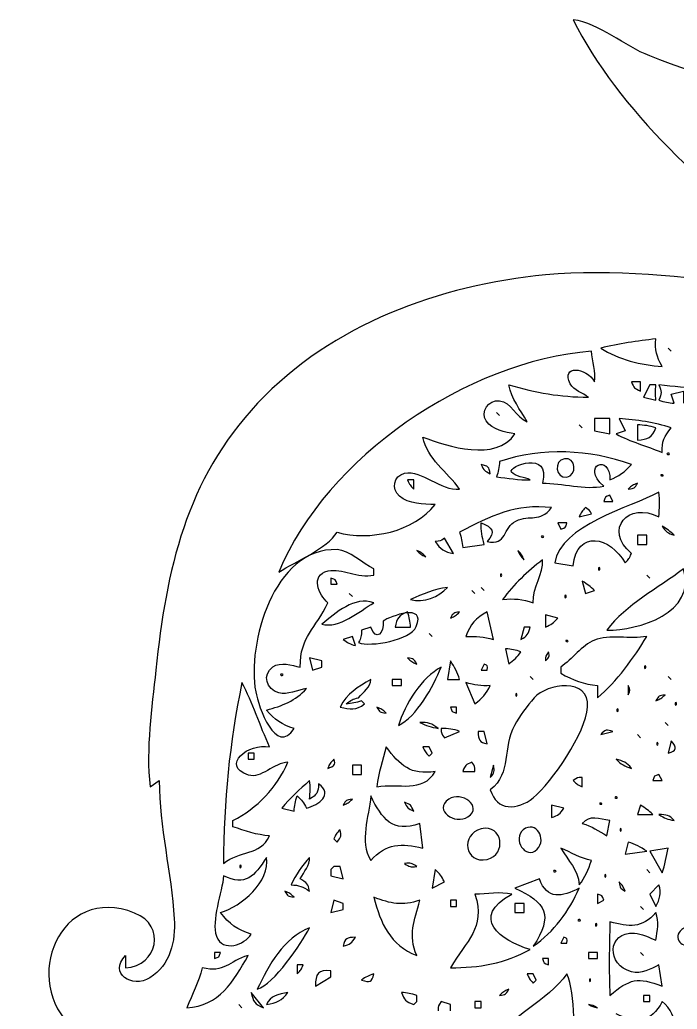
# Model space of a CAD drawing. Extents: x 0 to 166, y 0 to 199.
# Drawn here: x 27.5 to 88, y 84 to 175 of the extents above; entities that cross this region are included whole.
import ezdxf

# ---------------------------------------------------------------- set-up
doc = ezdxf.new("R2010")
doc.units = 0
doc.layers.get('0').update_dxf_attribs({"linetype": 'CONTINUOUS'})

msp = doc.modelspace()

# ---------------------------------------------------------------- linework, layer by layer
at = {"color": 1}
for points in [[(87.206667, 144.78), (87.488889, 144.497778), (87.206667, 144.78)], [(84.666667, 140.828889), (84.666667, 141.675556), (83.82, 141.675556)], [(85.513333, 141.393333), (84.948889, 140.264444), (86.077778, 139.982222)], [(86.077778, 141.393333), (85.513333, 141.393333)], [(87.771111, 139.7), (87.488889, 140.546667), (88.617778, 140.828889), (88.617778, 139.7)], [(71.402222, 138.853333), (71.684444, 138.571111), (71.402222, 138.853333)], [(79.022222, 137.724444), (79.304444, 137.442222), (79.022222, 137.724444), (79.022222, 137.724444)], [(80.433333, 138.288889), (80.433333, 137.16), (81.844444, 136.877778), (81.844444, 138.288889), (80.433333, 138.288889)], [(82.691111, 138.288889), (83.255556, 137.16), (82.408889, 136.877778)], [(84.384444, 137.724444), (84.384444, 136.313333)], [(84.384444, 137.724444), (84.384444, 137.724444)], [(77.659371, 134.603067), (77.659371, 134.603067)], [(63.782222, 131.797778), (63.782222, 132.644444), (63.217778, 132.644444)], [(81.28, 130.668889), (82.126667, 130.668889), (81.844444, 131.233333)], [(79.022222, 129.257778), (80.151111, 129.54)], [(77.046667, 128.693333), (77.328889, 128.128889)], [(77.893333, 128.693333), (77.046667, 128.693333)], [(86.642222, 128.411111), (86.642222, 128.411111)], [(84.384444, 127.564444), (84.384444, 126.717778), (85.231111, 126.717778), (85.231111, 127.564444), (84.384444, 127.564444)], [(67.451111, 125.871111), (66.604444, 127.282222)], [(68.297778, 126.435556), (70.273333, 126.717778)], [(76.764444, 125.024444), (78.457778, 124.742222)], [(60.113333, 123.895556), (60.113333, 124.46)], [(85.231111, 123.895556), (85.513333, 123.613333), (85.231111, 123.895556)], [(56.162222, 123.613333), (56.162222, 123.048889), (56.726667, 123.048889)], [(79.304444, 123.331111), (79.586667, 122.202222), (80.433333, 122.484444)], [(57.855556, 122.202222), (58.137778, 121.92), (57.855556, 122.202222)], [(69.144444, 122.484444), (69.426667, 122.202222), (69.144444, 122.484444)], [(69.991111, 122.766667), (70.273333, 122.484444), (69.991111, 122.766667)], [(71.12, 117.968889), (70.555556, 120.508889)], [(75.917778, 120.226667), (75.917778, 119.097778)], [(77.046667, 119.944444), (75.917778, 120.226667)], [(59.831111, 119.097778), (58.984444, 118.815556)], [(62.088889, 119.097778), (63.5, 119.097778)], [(62.088889, 119.097778), (62.088889, 119.097778)], [(65.193333, 118.533333), (65.475556, 118.251111), (65.193333, 118.533333)], [(73.942222, 119.097778), (73.66, 117.968889)], [(74.506667, 119.097778), (73.942222, 119.097778)], [(58.42, 117.404444), (58.137778, 118.251111), (57.291111, 117.968889)], [(72.248889, 117.122222), (72.531111, 115.711111)], [(54.186667, 116.275556), (54.468889, 115.146667), (55.315556, 115.428889), (55.315556, 115.993333), (54.186667, 116.275556)], [(67.168889, 115.993333), (66.886667, 114.3), (68.015556, 114.3)], [(70.273333, 115.711111), (69.991111, 115.146667), (70.555556, 115.146667)], [(77.328889, 115.428889), (77.328889, 114.864444)], [(61.806667, 114.3), (61.806667, 113.735556), (62.653333, 113.735556), (62.653333, 114.3), (61.806667, 114.3)], [(68.58, 114.017778), (69.426667, 112.042222)], [(74.506667, 114.582222), (74.788889, 114.3), (74.506667, 114.582222)], [(87.206667, 114.582222), (87.488889, 114.3), (87.206667, 114.582222)], [(80.715556, 113.735556), (80.715556, 112.606667)], [(83.537778, 113.735556), (83.537778, 112.888889)], [(59.266667, 112.042222), (58.984444, 112.324444)], [(67.733333, 111.195556), (67.733333, 111.76), (67.168889, 111.76)], [(86.924444, 110.348889), (87.206667, 110.066667), (86.924444, 110.348889)], [(66.604444, 108.937778), (68.015556, 109.502222)], [(70.555556, 108.373333), (70.273333, 109.502222), (69.708889, 109.502222)], [(80.997778, 109.22), (82.126667, 109.502222)], [(84.384444, 109.22), (84.666667, 108.937778), (84.384444, 109.22)], [(87.488889, 108.655556), (87.206667, 107.526667)], [(48.542222, 107.526667), (48.542222, 106.962222), (49.106667, 106.962222), (49.106667, 107.526667), (48.542222, 107.526667)], [(65.193333, 107.244444), (65.475556, 107.526667), (65.193333, 108.091111), (64.628889, 108.091111)], [(58.137778, 106.397778), (58.137778, 105.551111), (58.984444, 105.551111), (58.984444, 106.397778), (58.137778, 106.397778)], [(68.297778, 105.833333), (69.426667, 105.833333)], [(71.12, 106.397778), (70.837778, 105.268889)], [(79.304444, 104.422222), (79.304444, 105.268889)], [(85.795556, 104.986667), (86.642222, 104.986667), (86.36, 105.551111)], [(51.646667, 102.446667), (52.775556, 102.164444)], [(76.482222, 102.728889), (76.482222, 101.6)], [(77.611111, 102.446667), (76.482222, 102.728889)], [(84.666667, 102.728889), (84.384444, 101.882222), (85.795556, 101.882222)], [(47.131111, 100.753333), (47.131111, 101.317778)], [(64.628889, 98.777778), (64.346667, 101.035556)], [(81.562222, 99.906667), (81.844444, 101.317778)], [(56.444444, 99.624444), (56.726667, 99.342222)], [(83.537778, 99.342222), (83.255556, 98.213333), (85.231111, 98.495556)], [(87.206667, 98.777778), (85.513333, 98.495556)], [(85.513333, 98.495556), (86.642222, 96.52)], [(56.444444, 97.084444), (56.162222, 96.802222), (56.162222, 96.237778), (57.291111, 95.955556), (57.008889, 97.084444), (56.444444, 97.084444)], [(65.757778, 96.802222), (65.475556, 95.108889), (66.604444, 95.673333)], [(85.231111, 96.802222), (85.513333, 96.52), (85.231111, 96.802222)], [(75.353333, 95.955556), (73.095556, 95.108889)], [(86.36, 95.391111), (85.513333, 94.544444), (86.077778, 93.415556)], [(56.444444, 93.98), (56.162222, 92.851111), (57.291111, 93.133333), (57.291111, 93.697778), (56.444444, 93.98)], [(67.168889, 93.98), (67.168889, 93.415556), (67.733333, 93.415556), (67.733333, 93.98), (67.168889, 93.98)], [(80.715556, 94.544444), (80.715556, 93.697778), (81.28, 93.98)], [(73.095556, 93.697778), (73.095556, 92.851111), (73.942222, 92.851111), (73.942222, 93.697778), (73.095556, 93.697778)], [(84.666667, 93.415556), (84.948889, 93.133333), (84.666667, 93.415556)], [(77.611111, 90.593333), (77.328889, 90.028889), (77.893333, 90.028889)], [(45.437778, 89.182222), (45.437778, 88.617778)], [(46.002222, 89.182222), (45.437778, 89.182222)], [(76.2, 88.053333), (76.2, 88.617778), (75.635556, 88.617778)], [(79.868889, 89.182222), (79.868889, 88.617778), (80.715556, 88.617778), (80.715556, 89.182222), (79.868889, 89.182222)], [(84.666667, 89.182222), (84.948889, 88.9), (84.666667, 89.182222)], [(44.308889, 87.771111), (44.308889, 87.771111)], [(53.057778, 88.053333), (53.057778, 87.206667)], [(53.622222, 88.053333), (53.057778, 88.053333)], [(54.751111, 86.077778), (56.162222, 86.924444), (56.162222, 87.488889)], [(86.642222, 86.077778), (86.36, 88.053333)], [(74.788889, 86.36), (75.071111, 86.642222), (74.788889, 87.206667), (74.224444, 87.206667)], [(49.953333, 84.102222), (48.824444, 85.513333)], [(63.782222, 84.384444), (64.064444, 84.666667), (64.064444, 85.231111)], [(67.168889, 83.82), (67.168889, 84.384444), (66.322222, 84.666667)], [(69.426667, 84.666667), (69.426667, 84.102222), (69.991111, 84.102222), (69.991111, 84.666667), (69.426667, 84.666667)], [(84.948889, 85.231111), (84.948889, 84.666667), (85.513333, 84.666667), (85.513333, 85.231111), (84.948889, 85.231111)], [(47.695556, 84.384444), (47.977778, 84.102222), (47.695556, 84.384444)]]:
    msp.add_lwpolyline(points, dxfattribs=at)
at = {"color": 7}
for points in [[(39.511111, 104.422222), (40.357778, 104.986667)], [(37.253333, 88.9), (37.253333, 87.771111)]]:
    msp.add_lwpolyline(points, dxfattribs=at)
for points in [[(85.513333, 171.6486), (83.20278, 172.563931), (80.880091, 174.654295), (78.457778, 174.977778)], [(78.457778, 174.977778), (82.497507, 166.86784), (91.21648, 158.615098), (98.777778, 153.826069)], [(101.6, 167.64), (96.271362, 168.061076), (90.471413, 169.684418), (85.513333, 171.6486)], [(94.826667, 150.658971), (88.690027, 151.272522), (82.084898, 152.092378), (75.917778, 151.505356)], [(75.917778, 151.505356), (66.160227, 150.576844), (56.279062, 146.983873), (49.414289, 139.698871)], [(49.414289, 139.698871), (42.797307, 132.677182), (41.012533, 124.351344), (40.047333, 115.146667)], [(40.047333, 115.146667), (39.677904, 111.623687), (39.1287, 108.003904), (39.511111, 104.422222)], [(40.357778, 104.986667), (40.369631, 100.717491), (41.47312, 96.53016), (41.743489, 92.286667)], [(38.098589, 92.809342), (31.222527, 95.548591), (27.523186, 86.544009), (32.467691, 82.190167)], [(37.253333, 87.771111), (40.22852, 87.934518), (41.019589, 91.64574), (38.098589, 92.809342)], [(41.743489, 92.286667), (41.875004, 90.222776), (41.380269, 88.014104), (39.509982, 86.851913)], [(39.509982, 86.851913), (37.874222, 85.835349), (35.647771, 87.274682), (37.253333, 88.9)]]:
    msp.add_open_spline(points, degree=3, dxfattribs=at)
at = {"color": 1}
for points in [[(86.077778, 145.626667), (84.379647, 145.411896), (82.661196, 145.189787), (80.997778, 144.78)], [(80.997778, 144.78), (82.622813, 143.701064), (84.71662, 143.239913), (86.642222, 143.086667)], [(86.642222, 143.086667), (86.159904, 143.996833), (85.960656, 144.598531), (86.077778, 145.626667)], [(80.151111, 144.497778), (68.665796, 143.559671), (55.772473, 134.765909), (51.364444, 124.177778)], [(80.433333, 141.675556), (80.596176, 142.584029), (80.199371, 143.553462), (80.151111, 144.497778)], [(78.199827, 141.478564), (77.268211, 143.24584), (79.687984, 143.06042), (80.433333, 141.675556)], [(74.224444, 138.006667), (73.578156, 139.142611), (72.789909, 140.092571), (72.531111, 141.393333)], [(72.531111, 141.393333), (75.05446, 140.677336), (77.240553, 140.264444), (79.868889, 140.264444)], [(79.868889, 140.264444), (79.364276, 140.634438), (78.503216, 140.902549), (78.199827, 141.478564)], [(83.82, 141.675556), (84.073718, 141.076116), (84.067227, 141.082607), (84.666667, 140.828889)], [(86.077778, 139.982222), (86.020769, 140.504333), (86.020769, 140.871222), (86.077778, 141.393333)], [(86.36, 141.393333), (86.615411, 140.792482), (86.615411, 140.583073), (86.36, 139.982222)], [(90.311111, 141.111111), (88.966887, 141.111393), (87.69096, 141.225129), (86.36, 141.393333)], [(70.460164, 138.070731), (69.888382, 138.929251), (70.682838, 140.046004), (71.680211, 139.932551)], [(71.680211, 139.932551), (72.756607, 139.810349), (73.221991, 138.404036), (74.224444, 138.006667)], [(86.36, 139.982222), (86.868282, 139.823613), (87.241098, 139.749671), (87.771111, 139.7)], [(73.095556, 136.877778), (72.196396, 137.066302), (71.014731, 137.237611), (70.460164, 138.070731)], [(87.488889, 137.442222), (85.962631, 137.958971), (84.295544, 138.162171), (82.691111, 138.288889)], [(86.077778, 137.442222), (85.483418, 137.623973), (85.006744, 137.697916), (84.384444, 137.724444)], [(84.384444, 136.313333), (85.343436, 136.388969), (85.715122, 136.5377), (86.077778, 137.442222)], [(86.642222, 135.184444), (86.607227, 136.179278), (86.872516, 136.671473), (87.488889, 137.442222)], [(64.628889, 136.595556), (66.922791, 135.7122), (71.383596, 134.29488), (73.095556, 136.877778)], [(68.015556, 131.797778), (66.869733, 133.424507), (65.038676, 134.564684), (64.628889, 136.595556)], [(82.408889, 136.877778), (83.711344, 136.169964), (85.259333, 135.751711), (86.642222, 135.184444)], [(83.82, 134.055556), (79.996171, 135.480778), (75.579111, 135.65632), (71.684444, 134.337778)], [(72.791038, 133.372296), (72.406933, 133.903156), (76.478553, 135.4709), (75.635556, 132.362222)], [(77.867933, 132.904371), (78.878853, 133.064391), (78.703029, 134.792438), (77.659371, 134.603067)], [(81.28, 132.08), (79.070482, 133.985), (81.923749, 135.141547), (81.844444, 132.644444)], [(87.112687, 135.090464), (86.987098, 134.964876), (87.285124, 134.98068), (87.300647, 134.996202)], [(87.300647, 134.996202), (87.426236, 135.121791), (87.128209, 135.105987), (87.112687, 135.090464)], [(69.991111, 134.055556), (70.245676, 133.512842), (70.294782, 133.491393), (70.837778, 133.208889)], [(70.837778, 133.208889), (70.701747, 133.876062), (70.658284, 133.919524), (69.991111, 134.055556)], [(71.684444, 134.337778), (71.665253, 133.808611), (71.57212, 133.432409), (71.402222, 132.926667)], [(77.659371, 134.603067), (76.672158, 134.423856), (76.825404, 132.739553), (77.867933, 132.904371)], [(81.844444, 132.644444), (82.674742, 133.010204), (83.231284, 133.366651), (83.82, 134.055556)], [(62.462269, 131.156569), (61.719742, 131.809067), (61.924071, 133.031653), (62.952207, 133.257431)], [(62.952207, 133.257431), (64.542529, 133.60654), (66.212438, 131.638887), (68.015556, 131.797778)], [(71.402222, 132.926667), (72.445033, 132.794869), (73.452567, 132.653193), (74.506667, 132.644444)], [(74.506667, 132.644444), (74.055676, 132.91312), (73.09866, 132.946987), (72.791038, 133.372296)], [(86.548242, 133.114909), (86.422653, 132.98932), (86.72068, 133.005124), (86.736202, 133.020647)], [(86.736202, 133.020647), (86.861791, 133.146236), (86.563764, 133.130431), (86.548242, 133.114909)], [(63.217778, 132.644444), (63.410818, 132.198533), (63.444967, 132.142936), (63.782222, 131.797778)], [(75.635556, 132.362222), (77.453349, 132.362222), (79.55026, 131.710007), (81.28, 132.08)], [(83.537778, 131.797778), (84.128187, 131.91236), (84.107867, 131.85902), (84.384444, 132.362222)], [(84.384444, 132.362222), (83.938533, 132.169182), (83.882936, 132.135033), (83.537778, 131.797778)], [(65.757778, 130.386667), (64.699162, 130.40868), (63.308936, 130.412349), (62.462269, 131.156569)], [(86.36, 131.515556), (83.649256, 130.071989), (77.312802, 128.501987), (76.764444, 125.024444)], [(81.844444, 131.233333), (81.383011, 131.079522), (81.433811, 131.130322), (81.28, 130.668889)], [(86.36, 129.257778), (86.373829, 130.014416), (86.475993, 130.773876), (86.36, 131.515556)], [(56.726667, 127.846667), (59.719069, 126.987018), (63.832458, 127.892104), (65.757778, 130.386667)], [(76.482222, 130.104444), (73.196309, 130.480082), (70.872491, 129.349782), (68.015556, 127.846667)], [(83.82, 125.871111), (81.242182, 128.122962), (83.525078, 130.68046), (86.36, 129.257778)], [(73.18502, 128.866336), (74.541662, 129.514318), (75.334424, 128.66116), (76.482222, 130.104444)], [(79.586667, 130.104444), (79.300211, 129.782993), (79.217238, 129.649502), (79.022222, 129.257778)], [(80.151111, 129.54), (79.982342, 129.877256), (80.019596, 129.815731), (79.586667, 130.104444)], [(70.273333, 126.717778), (70.07352, 127.410351), (69.980387, 127.973667), (69.991111, 128.693333)], [(69.991111, 128.693333), (71.018682, 128.311487), (71.364122, 127.854004), (70.555556, 127)], [(70.555556, 127), (72.359238, 126.5047), (72.007589, 128.304149), (73.18502, 128.866336)], [(77.328889, 128.128889), (77.790322, 128.2827), (77.739522, 128.2319), (77.893333, 128.693333)], [(86.642222, 128.411111), (87.008264, 127.869244), (87.147682, 127.757484), (87.771111, 127.564444)], [(87.771111, 127.564444), (87.392651, 127.923996), (87.092931, 128.14046), (86.642222, 128.411111)], [(51.364444, 124.177778), (52.907636, 125.138744), (55.806622, 126.325207), (56.726667, 127.846667)], [(68.015556, 127.846667), (68.172189, 127.337538), (68.250929, 126.964158), (68.297778, 126.435556)], [(75.541576, 127.470464), (75.415987, 127.344876), (75.714013, 127.36068), (75.729536, 127.376202)], [(75.729536, 127.376202), (75.855124, 127.501791), (75.557098, 127.485987), (75.541576, 127.470464)], [(78.457778, 124.742222), (78.841882, 128.187027), (81.883391, 127.384104), (83.255556, 125.024444)], [(66.604444, 127.282222), (66.187038, 127.003951), (66.264931, 127), (65.757778, 127)], [(65.757778, 127), (66.23304, 126.262271), (66.592027, 126.050322), (67.451111, 125.871111)], [(56.726667, 126.239693), (50.8635, 126.44374), (48.431027, 117.530033), (49.237618, 113.171111)], [(60.113333, 124.46), (59.064031, 124.959251), (57.906638, 126.198771), (56.726667, 126.239693)], [(64.064444, 126.153333), (64.409602, 125.816078), (64.4652, 125.781929), (64.911111, 125.588889)], [(64.911111, 125.588889), (64.565953, 125.926144), (64.510356, 125.960293), (64.064444, 126.153333)], [(73.377778, 126.153333), (73.570818, 125.707422), (73.604967, 125.651824), (73.942222, 125.306667)], [(73.942222, 125.306667), (73.749182, 125.752578), (73.715033, 125.808176), (73.377778, 126.153333)], [(83.255556, 125.024444), (83.592811, 125.369602), (83.62696, 125.4252), (83.82, 125.871111)], [(75.635556, 125.306667), (74.279196, 124.202049), (72.977869, 123.073442), (71.966667, 121.637778)], [(74.788889, 121.355556), (74.71918, 122.812669), (75.749573, 123.996309), (75.635556, 125.306667)], [(55.88, 121.355556), (55.068329, 122.072682), (54.206987, 123.868462), (55.896651, 124.272322)], [(55.896651, 124.272322), (57.207856, 124.585871), (58.600622, 123.539673), (60.113333, 123.895556)], [(71.778424, 123.989536), (71.762902, 123.974013), (71.747098, 123.675987), (71.872687, 123.801576)], [(71.872687, 123.801576), (71.888209, 123.817098), (71.904013, 124.115124), (71.778424, 123.989536)], [(80.809536, 124.55398), (80.794013, 124.538458), (80.778209, 124.240431), (80.903798, 124.36602)], [(80.903798, 124.36602), (80.91932, 124.381542), (80.935124, 124.679569), (80.809536, 124.55398)], [(88.617778, 124.46), (86.27618, 122.659987), (83.335424, 121.224322), (81.562222, 118.815556)], [(81.562222, 118.815556), (84.464878, 118.815838), (89.855604, 120.382171), (88.617778, 124.46)], [(56.726667, 123.048889), (56.572856, 123.510322), (56.623656, 123.459522), (56.162222, 123.613333)], [(80.433333, 122.484444), (80.054873, 122.843996), (79.755153, 123.06046), (79.304444, 123.331111)], [(60.113333, 121.355556), (58.354242, 121.979267), (56.6039, 120.412369), (55.315556, 119.38)], [(63.5, 121.637778), (64.698598, 121.337776), (66.091647, 121.856782), (66.886667, 122.766667)], [(66.886667, 122.766667), (65.668031, 122.586609), (64.611109, 122.159324), (63.5, 121.637778)], [(77.705091, 122.01398), (77.689569, 121.998458), (77.673764, 121.700431), (77.799353, 121.82602)], [(77.799353, 121.82602), (77.814876, 121.841542), (77.83068, 122.139569), (77.705091, 122.01398)], [(53.34, 115.428889), (53.318551, 118.292598), (54.757038, 118.900787), (55.88, 121.355556)], [(55.315556, 119.38), (56.90616, 118.943967), (58.800718, 120.565333), (60.113333, 121.355556)], [(64.014773, 119.160996), (64.96304, 121.364587), (61.628867, 120.120833), (60.96, 119.662222)], [(71.966667, 121.637778), (73.005527, 121.783122), (73.790104, 121.664024), (74.788889, 121.355556)], [(63.217778, 120.508889), (62.415984, 120.190824), (62.232258, 119.948113), (62.088889, 119.097778)], [(63.5, 119.097778), (63.450329, 119.627791), (63.376387, 120.000607), (63.217778, 120.508889)], [(67.168889, 119.944444), (67.6148, 120.137484), (67.670398, 120.171633), (68.015556, 120.508889)], [(68.015556, 120.508889), (67.425147, 120.394307), (67.445467, 120.447647), (67.168889, 119.944444)], [(70.555556, 120.508889), (69.50456, 119.995244), (69.00164, 119.336538), (68.58, 118.251111)], [(60.96, 119.662222), (61.067244, 118.56212), (60.326976, 117.755811), (59.831111, 119.097778)], [(75.917778, 119.097778), (76.467829, 119.361938), (76.637444, 119.490631), (77.046667, 119.944444)], [(58.702222, 117.686667), (59.819822, 117.25148), (63.478269, 117.913856), (64.014773, 119.160996)], [(58.984444, 118.815556), (58.961584, 118.281591), (58.946627, 118.144996), (58.702222, 117.686667)], [(73.66, 117.968889), (74.234322, 118.314893), (74.316449, 118.449513), (74.506667, 119.097778)], [(85.231111, 118.251111), (83.772304, 117.980178), (81.749618, 118.445844), (80.433333, 117.913009)], [(57.291111, 117.968889), (57.702591, 117.663807), (57.925547, 117.563618), (58.42, 117.404444)], [(68.58, 118.251111), (69.488756, 118.295138), (70.241442, 118.207931), (71.12, 117.968889)], [(80.433333, 117.913009), (79.254773, 117.436053), (78.366056, 116.159562), (77.328889, 115.428889)], [(77.799353, 117.874909), (77.673764, 117.74932), (77.971791, 117.765124), (77.987313, 117.780647)], [(77.987313, 117.780647), (78.112902, 117.906236), (77.814876, 117.890431), (77.799353, 117.874909)], [(80.715556, 112.606667), (82.435136, 114.1095), (84.090087, 116.274991), (85.231111, 118.251111)], [(73.66, 116.84), (73.151718, 116.998609), (72.778902, 117.072551), (72.248889, 117.122222)], [(72.531111, 115.711111), (73.025847, 116.086467), (73.284644, 116.345264), (73.66, 116.84)], [(76.2, 116.84), (75.921729, 116.422593), (75.917778, 116.500487), (75.917778, 115.993333)], [(75.917778, 115.993333), (76.281562, 116.40058), (76.313171, 116.341596), (76.2, 116.84)], [(50.81778, 115.443564), (51.562847, 115.956927), (52.540464, 115.59032), (53.34, 115.428889)], [(63.217778, 116.275556), (63.562936, 115.9383), (63.618533, 115.904151), (64.064444, 115.711111)], [(64.064444, 115.711111), (63.787867, 116.214313), (63.808187, 116.160973), (63.217778, 116.275556)], [(68.015556, 114.3), (67.795704, 114.940644), (67.564564, 115.44554), (67.168889, 115.993333)], [(70.555556, 115.146667), (70.555556, 115.669624), (70.640222, 115.527667), (70.273333, 115.711111)], [(85.137131, 115.334909), (85.152653, 115.350431), (85.168458, 115.648458), (85.042869, 115.522869)], [(51.369807, 113.056247), (50.250231, 113.3729), (49.790209, 114.735187), (50.81778, 115.443564)], [(51.552687, 114.770464), (51.427098, 114.644876), (51.725124, 114.66068), (51.740647, 114.676202)], [(51.740647, 114.676202), (51.866236, 114.801791), (51.568209, 114.785987), (51.552687, 114.770464)], [(62.371111, 110.066667), (64.095771, 110.834311), (65.566996, 113.692658), (66.322222, 115.428889)], [(66.322222, 115.428889), (64.501042, 114.504047), (62.981558, 111.982391), (62.371111, 110.066667)], [(77.328889, 114.864444), (78.427298, 114.240169), (79.452611, 113.846469), (80.715556, 113.735556)], [(85.042869, 115.522869), (85.027347, 115.507347), (85.011542, 115.20932), (85.137131, 115.334909)], [(47.977778, 114.017778), (46.826593, 108.437116), (46.284444, 103.064451), (46.284444, 97.366667)], [(50.517778, 108.091111), (49.622851, 110.007964), (48.96104, 112.182487), (47.977778, 114.017778)], [(59.831111, 114.3), (58.667509, 113.584567), (57.622722, 113.015889), (57.008889, 111.76)], [(58.702222, 112.606667), (59.167324, 113.156436), (59.853689, 113.578922), (59.831111, 114.3)], [(70.837778, 113.735556), (70.006633, 113.659638), (69.379818, 113.779864), (68.58, 114.017778)], [(79.792124, 111.747864), (79.993913, 114.504047), (76.054091, 113.951173), (74.873556, 112.605256)], [(49.237618, 113.171111), (49.491336, 111.798947), (51.105647, 107.176711), (52.775556, 109.784444)], [(50.235556, 111.477778), (51.639047, 111.8616), (52.942631, 112.334322), (53.904444, 113.453333)], [(53.904444, 113.453333), (53.129744, 113.354838), (52.134629, 112.840064), (51.369807, 113.056247)], [(69.426667, 112.042222), (70.089324, 112.558689), (70.447464, 112.991336), (70.837778, 113.735556)], [(73.189536, 112.982869), (73.174013, 112.967347), (73.158209, 112.66932), (73.283798, 112.794909)], [(73.283798, 112.794909), (73.29932, 112.810431), (73.315124, 113.108458), (73.189536, 112.982869)], [(83.537778, 112.888889), (83.734204, 113.327462), (83.734204, 113.296982), (83.537778, 113.735556)], [(86.077778, 112.324444), (86.523689, 112.517484), (86.579287, 112.551633), (86.924444, 112.888889)], [(86.924444, 112.888889), (86.334036, 112.774307), (86.354356, 112.827647), (86.077778, 112.324444)], [(57.008889, 111.76), (57.93232, 111.496122), (58.49112, 111.456611), (59.266667, 112.042222)], [(57.573333, 112.042222), (58.043798, 112.402338), (58.152453, 112.503938), (58.702222, 112.606667)], [(58.984444, 112.324444), (58.475316, 112.167811), (58.101936, 112.089071), (57.573333, 112.042222)], [(74.873556, 112.605256), (74.193964, 111.829991), (73.567149, 110.966391), (73.062536, 110.066949)], [(87.865091, 112.136202), (87.849569, 112.12068), (87.833764, 111.822653), (87.959353, 111.948242)], [(87.959353, 111.948242), (87.974876, 111.963764), (87.99068, 112.261791), (87.865091, 112.136202)], [(52.775556, 109.784444), (51.664164, 110.115209), (50.984856, 110.595551), (50.235556, 111.477778)], [(60.395556, 111.76), (60.672133, 111.256798), (60.651813, 111.310138), (61.242222, 111.195556)], [(61.242222, 111.195556), (60.897064, 111.532811), (60.841467, 111.56696), (60.395556, 111.76)], [(67.168889, 111.76), (67.3227, 111.298567), (67.2719, 111.349367), (67.733333, 111.195556)], [(74.7776, 103.404529), (76.563784, 104.850918), (79.620816, 109.411911), (79.792124, 111.747864)], [(82.502869, 111.571758), (82.487347, 111.556236), (82.471542, 111.258209), (82.597131, 111.383798)], [(82.597131, 111.383798), (82.612653, 111.39932), (82.628458, 111.697347), (82.502869, 111.571758)], [(66.04, 109.784444), (65.438584, 110.252369), (65.106973, 110.357356), (64.346667, 110.348889)], [(64.346667, 110.348889), (64.902362, 110.048887), (65.418547, 109.916524), (66.04, 109.784444)], [(66.322222, 109.784444), (66.322222, 109.277291), (66.326173, 109.354902), (66.604444, 108.937778)], [(68.015556, 109.502222), (67.436436, 109.748884), (66.958069, 109.77118), (66.322222, 109.784444)], [(69.708889, 109.502222), (69.768438, 108.729216), (69.794402, 108.536458), (70.555556, 108.373333)], [(73.062536, 110.066949), (71.916713, 108.024507), (72.833653, 105.721573), (70.837778, 104.14)], [(82.126667, 109.502222), (81.54924, 109.714171), (81.394018, 109.68736), (80.997778, 109.22)], [(48.571573, 105.494949), (45.914733, 106.395802), (48.630558, 108.500051), (50.517778, 108.091111)], [(86.171758, 108.467313), (86.156236, 108.451791), (86.140431, 108.153764), (86.26602, 108.279353)], [(86.26602, 108.279353), (86.281542, 108.294876), (86.297347, 108.592902), (86.171758, 108.467313)], [(87.206667, 107.526667), (88.031602, 107.707007), (88.012693, 108.053293), (87.488889, 108.655556)], [(61.242222, 108.091111), (60.956049, 106.854696), (60.506469, 105.693351), (60.395556, 104.422222)], [(65.757778, 105.833333), (63.499718, 105.462211), (62.541573, 106.381973), (61.242222, 108.091111)], [(64.628889, 108.091111), (64.821929, 107.6452), (64.856078, 107.589602), (65.193333, 107.244444)], [(47.131111, 101.317778), (49.404411, 102.450336), (51.194547, 104.354489), (52.211111, 106.68)], [(52.211111, 106.68), (50.93716, 106.638231), (49.685222, 105.117336), (48.571573, 105.494949)], [(56.444444, 106.962222), (56.109729, 106.627507), (56.013209, 106.515182), (55.88, 106.115556)], [(55.88, 106.115556), (56.442751, 106.354598), (56.641718, 106.399753), (56.444444, 106.962222)], [(69.144444, 106.68), (68.545004, 106.426282), (68.551496, 106.432773), (68.297778, 105.833333)], [(69.426667, 105.833333), (69.426667, 106.340487), (69.422716, 106.262593), (69.144444, 106.68)], [(82.408889, 106.962222), (82.884716, 106.494862), (83.183871, 106.32694), (83.82, 106.115556)], [(83.82, 106.115556), (83.406827, 106.670969), (83.084529, 106.779342), (82.408889, 106.962222)], [(60.395556, 104.422222), (62.373933, 104.788264), (64.621833, 103.808671), (65.757778, 105.833333)], [(70.837778, 105.268889), (71.205513, 105.739636), (71.276069, 105.831076), (71.12, 106.397778)], [(54.186667, 104.986667), (53.314036, 104.151007), (52.380162, 103.40594), (51.646667, 102.446667)], [(53.904444, 102.446667), (55.065507, 102.800009), (56.406627, 103.68534), (55.033333, 104.704444)], [(54.186667, 103.293333), (54.253553, 103.903498), (54.329753, 104.399644), (54.186667, 104.986667)], [(55.033333, 104.704444), (55.004829, 103.884871), (54.898996, 103.698322), (54.186667, 103.293333)], [(79.304444, 105.268889), (78.797291, 105.268889), (78.875184, 105.264938), (78.457778, 104.986667)], [(78.457778, 104.986667), (78.802936, 104.649411), (78.858533, 104.615262), (79.304444, 104.422222)], [(86.36, 105.551111), (85.898567, 105.3973), (85.949367, 105.4481), (85.795556, 104.986667)], [(68.771064, 101.651647), (70.2183, 102.61092), (68.157231, 104.0765), (67.01028, 103.285431)], [(70.837778, 104.14), (71.421131, 102.175733), (73.339113, 102.24008), (74.7776, 103.404529)], [(52.775556, 102.164444), (52.794747, 102.693611), (52.88788, 103.069813), (53.057778, 103.575556)], [(53.057778, 103.575556), (53.508769, 103.157584), (53.652702, 102.993896), (53.904444, 102.446667)], [(57.291111, 102.728889), (57.737022, 102.921929), (57.79262, 102.956078), (58.137778, 103.293333)], [(58.137778, 103.293333), (57.547369, 103.178751), (57.567689, 103.232091), (57.291111, 102.728889)], [(59.831111, 103.575556), (59.677582, 101.631327), (58.756973, 99.442129), (59.831111, 97.648889)], [(64.346667, 101.035556), (61.819649, 100.137242), (60.874487, 101.477798), (59.831111, 103.575556)], [(62.935556, 103.011111), (63.19012, 102.46868), (63.239227, 102.446949), (63.782222, 102.164444)], [(63.782222, 102.164444), (63.528504, 102.763884), (63.534996, 102.757393), (62.935556, 103.011111)], [(67.01028, 103.285431), (65.551756, 102.279591), (67.609156, 100.88118), (68.771064, 101.651647)], [(80.903798, 102.917131), (80.778209, 102.791542), (81.076236, 102.807347), (81.091758, 102.822869)], [(81.091758, 102.822869), (81.217347, 102.948458), (80.91932, 102.932653), (80.903798, 102.917131)], [(82.314909, 103.481576), (82.18932, 103.355987), (82.487347, 103.371791), (82.502869, 103.387313)], [(82.502869, 103.387313), (82.628458, 103.512902), (82.330431, 103.497098), (82.314909, 103.481576)], [(76.482222, 101.6), (77.105651, 101.79304), (77.245069, 101.9048), (77.611111, 102.446667)], [(85.795556, 101.882222), (85.417096, 102.241773), (85.117376, 102.458238), (84.666667, 102.728889)], [(70.540316, 97.743998), (72.392822, 98.162816), (71.971747, 101.031604), (70.003247, 100.552673)], [(75.143924, 98.67138), (76.095578, 99.594247), (75.024827, 101.381278), (73.869409, 100.46208)], [(81.844444, 101.317778), (80.8736, 101.411193), (79.942549, 101.883633), (79.304444, 101.035556)], [(79.304444, 101.035556), (80.165222, 100.803004), (80.808124, 100.383058), (81.562222, 99.906667)], [(86.36, 101.882222), (86.854171, 101.528033), (87.166309, 101.426716), (87.771111, 101.317778)], [(87.771111, 101.317778), (87.336489, 101.826624), (87.03818, 101.834809), (86.36, 101.882222)], [(50.517778, 99.906667), (49.316922, 100.00488), (48.256331, 100.333951), (47.131111, 100.753333)], [(57.008889, 100.471111), (56.674173, 100.136396), (56.577653, 100.024071), (56.444444, 99.624444)], [(56.726667, 99.342222), (57.094402, 99.812969), (57.164958, 99.904409), (57.008889, 100.471111)], [(70.003247, 100.552673), (68.066073, 100.08108), (68.472191, 97.276638), (70.540316, 97.743998)], [(73.869409, 100.46208), (72.830267, 99.635169), (74.075149, 97.63506), (75.143924, 98.67138)], [(82.785091, 100.565091), (82.769569, 100.549569), (82.753764, 100.251542), (82.879353, 100.377131)], [(82.879353, 100.377131), (82.894876, 100.392653), (82.91068, 100.69068), (82.785091, 100.565091)], [(46.284444, 97.366667), (47.765264, 98.583891), (49.61636, 98.037791), (50.517778, 99.906667)], [(59.831111, 97.648889), (61.250124, 99.216633), (62.665469, 99.280416), (64.628889, 98.777778)], [(85.231111, 98.495556), (84.683036, 98.891231), (84.178422, 99.122371), (83.537778, 99.342222)], [(77.328889, 98.777778), (78.019769, 97.562247), (78.911027, 96.867416), (79.022222, 95.391111)], [(80.151111, 97.648889), (79.121564, 97.852936), (78.291267, 98.381538), (77.328889, 98.777778)], [(86.642222, 96.52), (86.950409, 97.233176), (87.02294, 98.016342), (87.206667, 98.777778)], [(46.002222, 92.851111), (47.919076, 93.420353), (50.607524, 95.696193), (50.235556, 97.931111)], [(50.235556, 97.931111), (49.124164, 96.183873), (48.307131, 95.24492), (46.284444, 96.237778)], [(54.186667, 97.931111), (53.50256, 97.126778), (52.946864, 96.345022), (52.493333, 95.391111)], [(53.34, 95.955556), (53.68798, 96.615956), (54.232669, 97.193947), (54.186667, 97.931111)], [(64.064444, 97.084444), (63.553622, 97.4344), (63.562936, 97.418596), (62.935556, 97.366667)], [(79.022222, 95.391111), (79.580458, 96.081991), (79.864373, 96.808713), (80.151111, 97.648889)], [(47.789536, 97.178424), (47.774013, 97.162902), (47.758209, 96.864876), (47.883798, 96.990464)], [(47.883798, 96.990464), (47.89932, 97.005987), (47.915124, 97.304013), (47.789536, 97.178424)], [(62.935556, 97.366667), (63.446378, 97.016711), (63.437064, 97.032516), (64.064444, 97.084444)], [(66.604444, 95.673333), (66.340284, 96.223384), (66.211591, 96.393), (65.757778, 96.802222)], [(76.670464, 96.708242), (76.544876, 96.582653), (76.842902, 96.598458), (76.858424, 96.61398)], [(76.858424, 96.61398), (76.984013, 96.739569), (76.685987, 96.723764), (76.670464, 96.708242)], [(46.284444, 96.237778), (46.165347, 94.728171), (45.103909, 92.077822), (45.633358, 90.672073)], [(54.186667, 94.826667), (54.06898, 95.510209), (53.948753, 95.587538), (53.34, 95.955556)], [(79.022222, 95.108889), (77.455042, 94.247829), (76.052398, 94.011609), (75.353333, 95.955556)], [(81.37398, 96.331758), (81.358458, 96.316236), (81.342653, 96.018209), (81.468242, 96.143798)], [(81.468242, 96.143798), (81.483764, 96.15932), (81.499569, 96.457347), (81.37398, 96.331758)], [(82.691111, 95.673333), (82.805693, 95.082924), (82.752353, 95.103244), (83.255556, 94.826667)], [(83.255556, 94.826667), (83.062516, 95.272578), (83.028367, 95.328176), (82.691111, 95.673333)], [(51.928889, 94.826667), (52.205467, 94.323464), (52.185147, 94.376804), (52.775556, 94.262222)], [(52.775556, 94.262222), (52.430398, 94.599478), (52.3748, 94.633627), (51.928889, 94.826667)], [(52.493333, 95.391111), (53.23332, 95.38208), (53.570576, 95.241533), (54.186667, 94.826667)], [(72.813333, 94.544444), (71.764596, 94.796469), (70.523664, 94.545291), (69.426667, 94.544444)], [(73.095556, 95.108889), (76.022764, 93.779904), (76.646476, 92.60586), (74.788889, 89.746667)], [(74.788889, 89.746667), (76.691067, 91.087504), (78.103024, 92.978393), (79.022222, 95.108889)], [(86.077778, 93.415556), (86.441562, 94.101356), (86.587471, 94.646327), (86.36, 95.391111)], [(60.113333, 94.262222), (60.740149, 91.865873), (61.598951, 89.855322), (64.064444, 88.9)], [(64.346667, 93.98), (62.700747, 93.462687), (61.701962, 93.650647), (60.113333, 94.262222)], [(64.064444, 88.9), (63.255596, 90.809233), (63.8302, 92.087136), (64.346667, 93.98)], [(69.426667, 94.544444), (70.429402, 91.353358), (68.616971, 90.303209), (67.168889, 87.771111)], [(74.506667, 89.464444), (71.801284, 90.196529), (68.8721, 92.449227), (72.813333, 94.544444)], [(81.28, 93.98), (81.126189, 94.441433), (81.176989, 94.390633), (80.715556, 94.544444)], [(48.824444, 90.875556), (47.584078, 91.243856), (46.773536, 91.813098), (46.002222, 92.851111)], [(86.077778, 92.851111), (84.791127, 91.355333), (83.602124, 91.540471), (81.844444, 92.004444)], [(86.077778, 90.311111), (86.190102, 91.202651), (86.408542, 92.004162), (86.077778, 92.851111)], [(78.928242, 92.192687), (78.802653, 92.067098), (79.10068, 92.082902), (79.116202, 92.098424)], [(79.116202, 92.098424), (79.241791, 92.224013), (78.943764, 92.208209), (78.928242, 92.192687)], [(80.621576, 91.628242), (80.637098, 91.643764), (80.652902, 91.941791), (80.527313, 91.816202)], [(81.844444, 92.004444), (81.796749, 89.696713), (81.745102, 87.541382), (81.844444, 85.231111)], [(49.388889, 85.795556), (50.901882, 86.22792), (53.462202, 90.013084), (54.186667, 91.44)], [(54.186667, 91.44), (51.834909, 90.526447), (50.415896, 87.992656), (49.388889, 85.795556)], [(80.527313, 91.816202), (80.511791, 91.80068), (80.495987, 91.502653), (80.621576, 91.628242)], [(83.821129, 87.403376), (81.556013, 87.984753), (81.535411, 91.123347), (84.10194, 90.948369)], [(88.658418, 91.401618), (87.521344, 90.83802), (88.296327, 89.355789), (89.377802, 90.041024)], [(45.633358, 90.672073), (46.204011, 89.15654), (48.240809, 89.876771), (48.824444, 90.875556)], [(57.291111, 89.746667), (57.939376, 89.936884), (58.073996, 90.019011), (58.42, 90.593333)], [(58.42, 90.593333), (57.646993, 90.533784), (57.454236, 90.50782), (57.291111, 89.746667)], [(77.893333, 90.028889), (77.893333, 90.551847), (77.978, 90.409889), (77.611111, 90.593333)], [(84.10194, 90.948369), (84.78012, 90.902084), (85.452373, 90.551564), (86.077778, 90.311111)], [(67.168889, 87.771111), (69.767309, 87.772804), (72.223489, 88.166222), (74.506667, 89.464444)], [(42.897778, 84.102222), (45.878327, 84.240511), (47.207876, 86.494056), (48.542222, 88.9)], [(48.542222, 88.9), (46.739951, 88.372809), (46.361209, 87.252387), (44.308889, 87.771111)], [(45.437778, 88.617778), (45.899211, 88.771589), (45.848411, 88.720789), (46.002222, 89.182222)], [(75.635556, 88.617778), (75.789367, 88.156344), (75.738567, 88.207144), (76.2, 88.053333)], [(44.308889, 87.771111), (44.00042, 86.472889), (43.407189, 85.327349), (42.897778, 84.102222)], [(53.057778, 87.206667), (53.395033, 87.551824), (53.429182, 87.607422), (53.622222, 88.053333)], [(56.162222, 87.488889), (55.024867, 87.659633), (54.70906, 87.189451), (54.751111, 86.077778)], [(86.36, 88.053333), (85.555384, 87.649473), (84.755002, 87.163487), (83.821129, 87.403376)], [(90.028889, 87.802156), (88.828033, 87.481269), (87.972618, 84.641267), (89.7509, 84.915304)], [(58.984444, 86.642222), (59.745598, 86.401204), (59.940049, 86.402051), (60.113333, 87.206667)], [(60.113333, 87.206667), (59.61888, 87.047493), (59.395924, 86.947304), (58.984444, 86.642222)], [(77.893333, 87.206667), (76.131702, 84.705896), (72.448702, 83.279262), (71.12, 80.715556)], [(74.224444, 87.206667), (74.417484, 86.760756), (74.451633, 86.705158), (74.788889, 86.36)], [(78.175556, 79.304444), (78.722784, 81.160056), (78.645456, 85.414556), (77.893333, 87.206667)], [(79.962869, 86.736202), (79.947347, 86.72068), (79.931542, 86.422653), (80.057131, 86.548242)], [(80.057131, 86.548242), (80.072653, 86.563764), (80.088458, 86.861791), (79.962869, 86.736202)], [(81.844444, 85.231111), (83.658004, 86.745798), (84.428189, 86.979478), (86.642222, 86.077778)], [(71.684444, 85.231111), (72.274853, 85.345693), (72.254533, 85.292353), (72.531111, 85.795556)], [(72.531111, 85.795556), (72.0852, 85.602516), (72.029602, 85.568367), (71.684444, 85.231111)], [(48.824444, 85.513333), (49.001398, 84.684729), (49.148153, 84.380776), (49.953333, 84.102222)], [(50.235556, 84.384444), (51.139231, 84.549262), (51.698596, 84.73948), (52.211111, 85.513333)], [(52.211111, 85.513333), (51.324651, 85.312673), (50.583253, 85.256229), (50.235556, 84.384444)], [(62.653333, 85.513333), (62.894351, 84.800722), (63.078924, 84.6582), (63.782222, 84.384444)], [(64.064444, 85.231111), (63.556162, 85.38972), (63.183347, 85.463662), (62.653333, 85.513333)], [(66.322222, 84.666667), (66.043951, 84.24926), (66.04, 84.327153), (66.04, 83.82)], [(86.642222, 84.666667), (85.68944, 82.684056), (84.209184, 82.637771), (82.408889, 83.537778)], [(88.053333, 82.126667), (87.772522, 83.107953), (87.478729, 84.053398), (86.642222, 84.666667)], [(79.868889, 84.384444), (80.221102, 84.191122), (80.305769, 84.17306), (80.715556, 84.102222)], [(80.715556, 84.102222), (80.363342, 84.295544), (80.278676, 84.313607), (79.868889, 84.384444)]]:
    msp.add_open_spline(points, degree=3, dxfattribs=at)

doc.saveas('drawing.dxf')
